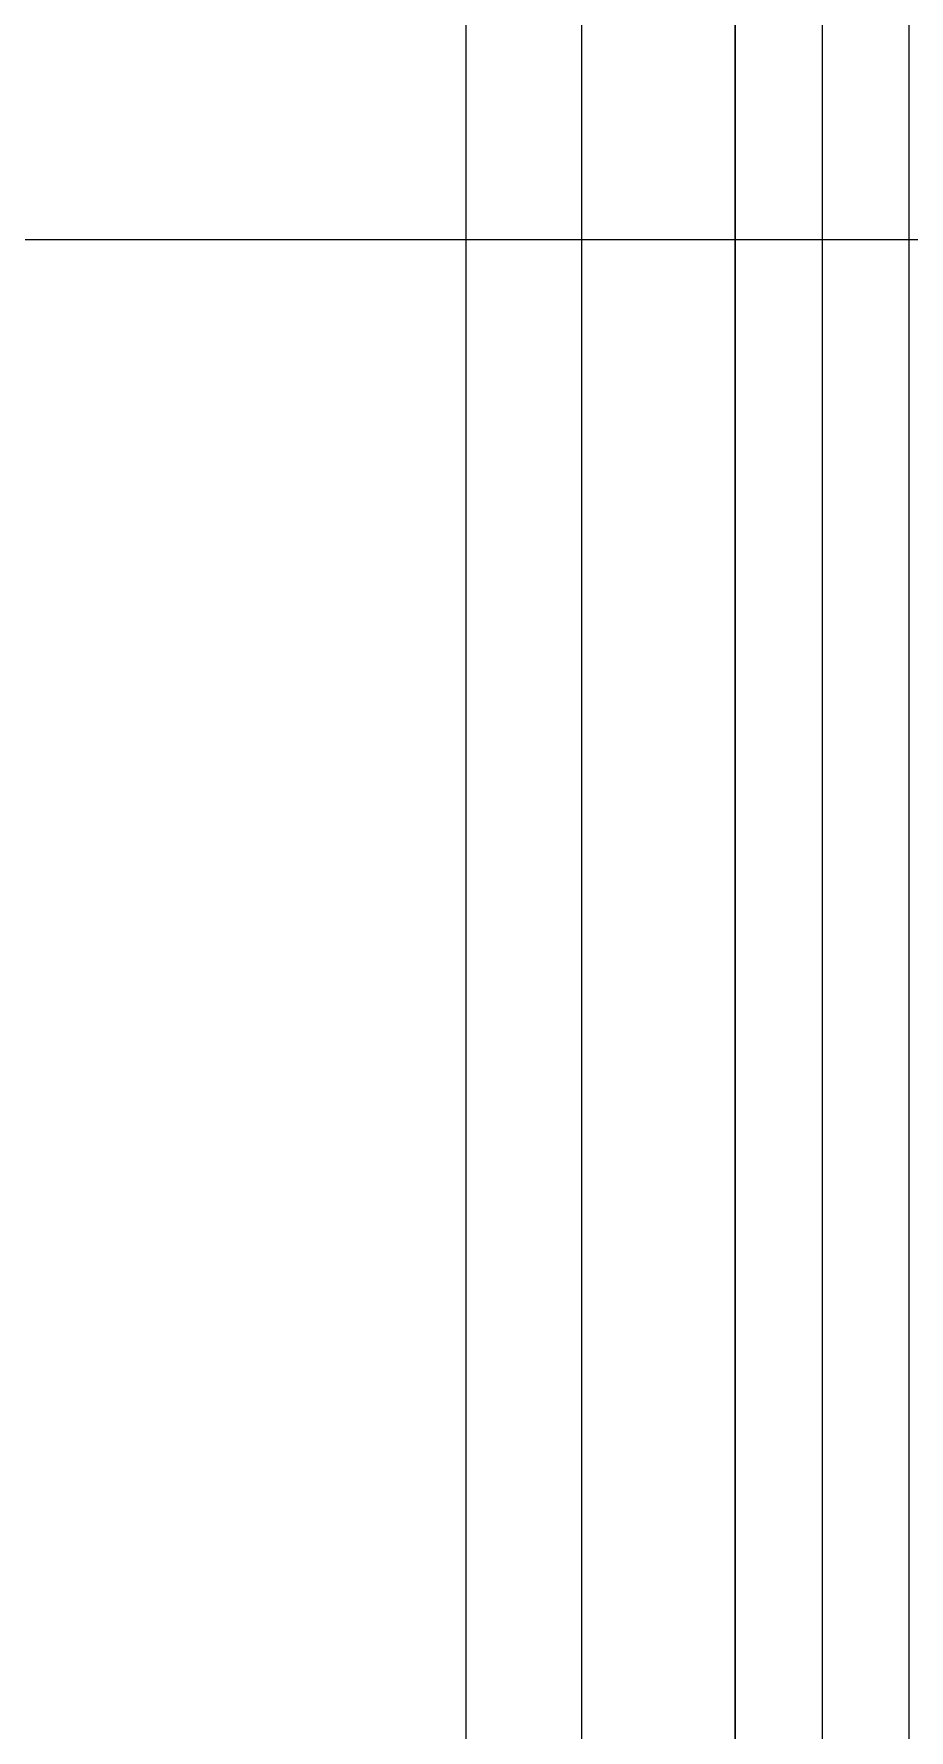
# Model space of a CAD drawing. Header units: millimetres. Extents: x -5 to 111, y -3 to 86.
# Drawn here: x 20.024 to 20.175, y 19.0445 to 19.337 of the extents above; entities that cross this region are included whole.
import ezdxf

# ---------------------------------------------------------------- set-up
doc = ezdxf.new("R2010")
doc.units = ezdxf.units.MM
doc.layers.add('A1I6----E-', color=3, linetype='Continuous', lineweight=25)
doc.layers.add('A1Z29---T-', color=5, linetype='Continuous', lineweight=18)
doc.styles.add('ARIAL', font='ARIAL.TTF')

# ---------------------------------------------------------------- blocks, each defined once
blk = doc.blocks.new('Gruppe-465')
at = {"layer": 'A1I6----E-', "linetype": 'Continuous', "lineweight": 9}
for p, q in [((-30.70194, -22.1886), (-30.70194, -24.0636)), ((-30.68194, -24.0636), (-30.68194, -22.1886)), ((-30.65544, -24.0636), (-30.65544, -22.1886)), ((-30.65544, -22.1886), (-30.65544, -24.0636))]:
    blk.add_line(p, q, dxfattribs=at)
blk.add_lwpolyline([(-30.62544, -22.1886), (-30.64044, -22.1886), (-30.64044, -24.0636), (-30.62544, -24.0636)], close=True, dxfattribs=at)
blk = doc.blocks.new('Gruppe-466')
at = {"layer": 'A1I6----E-'}
blk.add_blockref('Gruppe-465', (0, 0), dxfattribs=at)
blk = doc.blocks.new('bbl-raumstempel')
blk.add_lwpolyline([(0, 0), (0, -0.45), (1.2, -0.45), (1.2, 0), (0, 0)])
at = {"style": 'ARIAL'}
for tag, p, height in [('RAUMBEZ', (0.02332, 0.05546), 0.125), ('FB', (0.82015, -0.10829), 0.075), ('RNR1', (0.02332, -0.285), 0.125), ('RB', (0.82015, -0.25829), 0.075), ('FLAECHE', (0.82015, -0.40829), 0.075), ('RNR2', (0.02332, -0.54279), 0.075), ('B', (0.17557, -0.69707), 0.075), ('W', (0.17557, -0.82207), 0.075), ('D', (0.17557, -0.94779), 0.075)]:
    blk.add_attdef(tag, p, '', height=height, dxfattribs=at)

msp = doc.modelspace()

# ---------------------------------------------------------------- block references
at = {"layer": 'A1I6----E-'}
msp.add_blockref('Gruppe-466', (50.80045, 42.5436), dxfattribs=at)
at = {"layer": 'A1Z29---T-'}
msp.add_blockref('bbl-raumstempel', (19.04468, 19.75154), dxfattribs=at)

doc.saveas('drawing.dxf')
